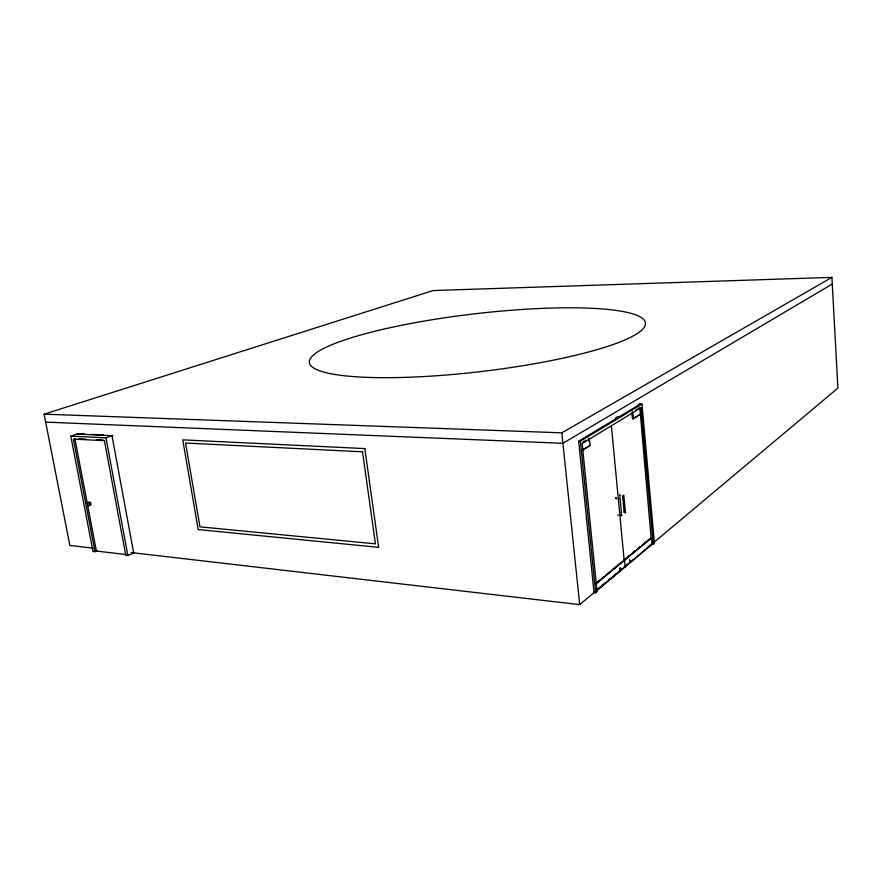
<?xml version="1.0" encoding="UTF-8"?>
<svg xmlns="http://www.w3.org/2000/svg" width="882" height="882" viewBox="0 0 882 882"><rect width="100%" height="100%" fill="white"/><g stroke="black" fill="none" stroke-linecap="round" stroke-linejoin="round"><path stroke-width="1.32" d="M625.459 512.729L624.125 512.078L622.626 496.125L623.794 495L625.459 512.729L624.125 512.078M618.899 498.903L620.035 497.735L621.711 515.904L620.388 514.548M90.548 503.92L89.843 503.005M621.347 511.88L621.303 512.387M131.374 552.595L579.694 604.633L594.446 592.263M596.563 590.499L652.415 543.654M654.521 541.89L837.9 388.113L831.902 277.367L433.117 290.553L44.1 414.176L69.865 545.451L93.106 548.152M596.894 590.609L652.074 544.304L651.5 537.954L647.62 540.457M640.398 404.033L578.68 441.176L594.016 592.627L595.659 592.814L597.07 591.624L582.164 443.514L641.005 407.738L653.231 544.403L651.302 544.238L648.193 546.84M653.231 544.403L654.422 543.4L641.975 404.077L638.833 404M597.114 589.639L600.267 587.004M602.362 585.251L605.504 582.616M608.646 579.981L610.752 578.217M613.894 575.582L615.989 573.829M619.142 571.194L622.284 568.548M627.488 564.193L624.379 566.795L625.173 566.872L624.544 560.268L623.75 560.191L625.823 558.482M630.597 561.591L632.659 559.85M595.791 583.708L651.114 537.921L639.814 407.716L635.724 410.196M596.199 583.752L651.5 537.954M596.43 582.793L599.584 580.191M601.678 578.449L603.784 576.707M606.937 574.105L609.043 572.363M612.196 569.761L615.349 567.148M617.444 565.406L620.597 562.804M627.907 556.763L629.98 555.043M633.089 552.474L635.161 550.754M638.281 548.185L640.354 546.465M642.427 544.745L645.547 542.176M88.465 502.475L89.303 501.858L90.427 502.564L90.989 504.063L90.57 505.221L89.479 505.177M582.263 450.029L589.992 445.531L589.275 438.387M632.251 412.048L632.868 418.785L640.023 414.364M582.682 450.052L589.992 445.531M632.868 418.785L640.42 414.375M583.002 442.191L586.144 440.283M578.68 441.176L580.367 441.243L641.975 404.077M615.504 418.002L617.83 416.602M832.266 284.037L562.903 443.304L45.655 422.125M44.1 414.176L561.812 432.83L831.902 277.367M97.34 550.622L95.002 551.68L73.404 439.104L104.396 440.669L125.762 555.307L127.857 555.561L134.483 552.474M95.002 551.68L92.996 551.437L70.825 436.127L105.961 437.847L112.863 435.399M70.825 436.127L77.781 433.746L84.529 434.065M91.276 434.374L103.415 434.958M76.91 434.043L112.003 435.708L133.656 552.86M78.895 438.806L85.631 439.137M96.414 439.688L103.15 440.019M127.151 554.668L96.403 551.052L74.86 438.597M617.885 515.628L618.117 514.779M105.961 437.847L127.857 555.561M561.812 432.83L579.694 604.633M580.367 441.243L595.659 592.814M588.867 438.365L589.22 441.937M611.402 426.149L624.147 560.235M632.648 412.059L633.265 418.796M632.096 414.738L632.471 418.774M615.967 497.79L616.275 498.727L615.967 497.79M619.748 495.056L620.057 495.993L619.748 495.056M629.561 559.993L629.704 561.558L629.561 559.993M620.498 568.405L619.87 569.463L620.156 567.832L620.498 568.405M89.622 504.614L89.203 505.783L88.112 505.728L87.097 503.027L87.935 502.409L89.06 503.115L89.622 504.614M364.828 448.585L182.75 439.864L198.196 529.564L378.643 547.347L364.828 448.585M362.513 451.805L185.562 443.018L199.971 526.841L375.423 543.841L362.513 451.805M371.245 377.496A169.19 29.04 -6.7 0 0 643.32 328.512A169.19 29.04 -6.7 0 0 417.627 322.228A169.19 29.04 -6.7 0 0 371.245 377.496"/></g></svg>
